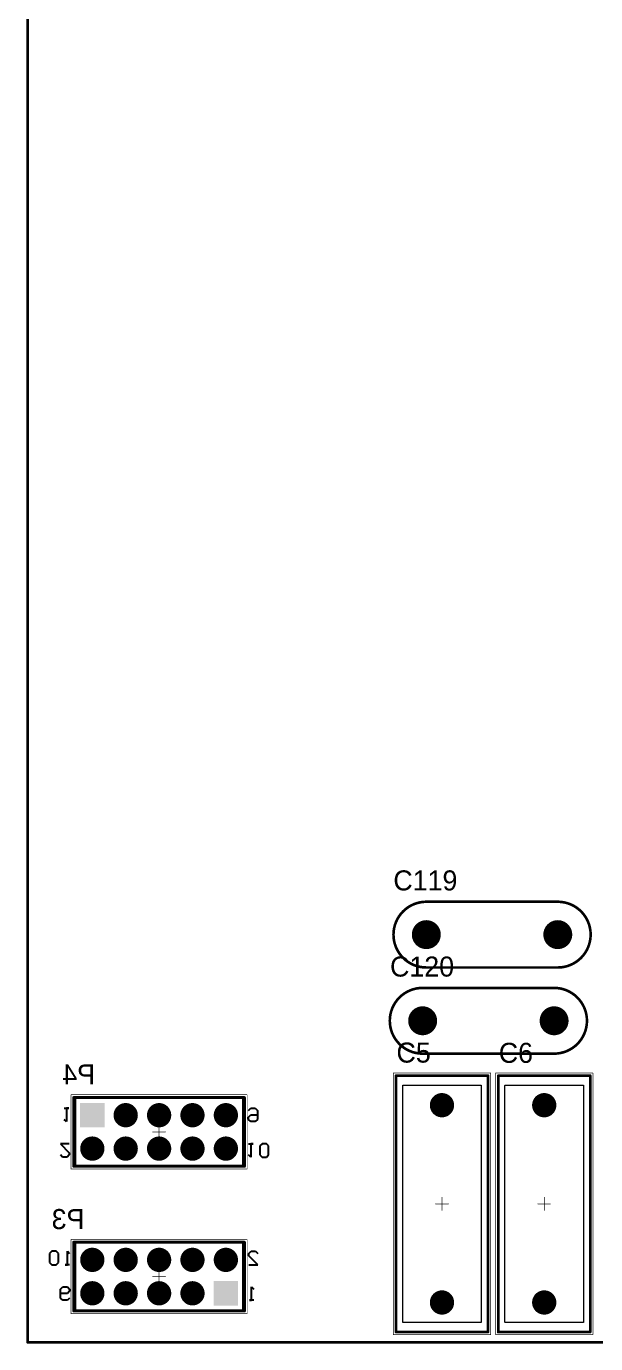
# Model space of a CAD drawing. Header units: millimetres. Extents: x 0 to 230, y -2 to 202.
# Drawn here: x -0.1 to 43.2, y -0.1 to 100.1 of the extents above; entities that cross this region are included whole.
import ezdxf

# ---------------------------------------------------------------- set-up
doc = ezdxf.new("R2010")
doc.units = ezdxf.units.MM
for name, color, linetype in [('BottomLayer', 5, 'Continuous'), ('BottomOverlay', 54, 'Continuous'), ('BottomSolder', 6, 'Continuous'), ('Mechanical13', 56, 'Continuous'), ('Mechanical15', 56, 'Continuous'), ('MultiLayer', 9, 'Continuous'), ('TopLayer', 1, 'Continuous'), ('TopOverlay', 2, 'Continuous'), ('TopSolder', 216, 'Continuous')]:
    doc.layers.add(name, color=color, linetype=linetype)

# ---------------------------------------------------------------- blocks, each defined once
blk = doc.blocks.new('61301021121_B_1')
at = {"layer": 'BottomLayer', "const_width": 0.825}
for points in [[(-2.95, 1.27, 1), (-2.13, 1.27, 1)], [(-0.41, 1.27, 1), (0.41, 1.27, 1)], [(2.13, 1.27, 1), (2.95, 1.27, 1)], [(4.67, 1.27, 1), (5.49, 1.27, 1)], [(-5.49, -1.27, 1), (-4.67, -1.27, 1)], [(-2.95, -1.27, 1), (-2.13, -1.27, 1)], [(-0.41, -1.27, 1), (0.41, -1.27, 1)], [(2.13, -1.27, 1), (2.95, -1.27, 1)], [(4.67, -1.27, 1), (5.49, -1.27, 1)]]:
    blk.add_lwpolyline(points, format="xyb", close=True, dxfattribs=at)
at = {"layer": 'BottomLayer'}
blk.add_solid([(-5.9, 0.45), (-4.26, 0.45), (-5.9, 2.09), (-4.26, 2.09)], dxfattribs=at)
at = {"layer": 'BottomOverlay'}
for p, q in [((-7.21, 1.8), (-6.87, 1.8)), ((-6.87, 1.8), (-7.04, 1.8)), ((-7.04, 1.8), (-7.04, 0.78)), ((6.81, 1.63), (6.98, 1.8)), ((6.81, 1.12), (6.98, 1.29)), ((6.81, 0.95), (6.81, 1.12)), ((6.98, 1.8), (7.32, 1.8)), ((6.98, 1.29), (7.49, 1.29)), ((7.32, 1.8), (7.49, 1.63)), ((7.49, 1.63), (7.49, 0.95)), ((-7.04, 0.78), (-7.21, 0.95)), ((6.98, 0.78), (6.81, 0.95)), ((7.32, 0.78), (6.98, 0.78)), ((7.49, 0.95), (7.32, 0.78)), ((-6.83, -0.9), (-7.51, -0.9)), ((-7.51, -0.9), (-6.83, -1.58)), ((6.81, -0.9), (7.15, -0.9)), ((7.15, -0.9), (6.98, -0.9)), ((6.98, -0.9), (6.98, -1.92)), ((7.83, -0.9), (7.66, -1.07)), ((8.16, -0.9), (7.83, -0.9)), ((8.33, -1.07), (8.16, -0.9)), ((-7.34, -1.92), (-7.51, -1.75)), ((-7, -1.92), (-7.34, -1.92)), ((-6.83, -1.75), (-7, -1.92)), ((-6.83, -1.58), (-6.83, -1.75)), ((6.98, -1.92), (6.81, -1.75)), ((7.66, -1.07), (7.66, -1.75)), ((7.66, -1.75), (7.83, -1.92)), ((7.83, -1.92), (8.16, -1.92)), ((8.16, -1.92), (8.33, -1.75)), ((8.33, -1.75), (8.33, -1.07))]:
    blk.add_line(p, q, dxfattribs=at)
at = {"layer": 'BottomOverlay', "const_width": 0.2}
for points in [[(-6.5, 2.62), (6.5, 2.62)], [(-6.5, -2.62), (-6.5, 2.62)], [(6.5, -2.62), (6.5, 2.62)], [(-6.5, -2.62), (6.5, -2.62)]]:
    blk.add_lwpolyline(points, dxfattribs=at)
at = {"layer": 'BottomOverlay', "const_width": 0.1}
for points in [[(-6.55, 2.62, 1), (-6.45, 2.62, 1)], [(-6.55, 2.62, 1), (-6.45, 2.62, 1)], [(6.45, 2.62, 1), (6.55, 2.62, 1)], [(6.45, 2.62, 1), (6.55, 2.62, 1)], [(-6.55, -2.62, 1), (-6.45, -2.62, 1)], [(-6.55, -2.62, 1), (-6.45, -2.62, 1)], [(6.45, -2.62, 1), (6.55, -2.62, 1)], [(6.45, -2.62, 1), (6.55, -2.62, 1)]]:
    blk.add_lwpolyline(points, format="xyb", close=True, dxfattribs=at)
at = {"layer": 'BottomSolder', "const_width": 0.927}
for points in [[(-3, 1.27, 1), (-2.08, 1.27, 1)], [(-0.46, 1.27, 1), (0.46, 1.27, 1)], [(2.08, 1.27, 1), (3, 1.27, 1)], [(4.62, 1.27, 1), (5.54, 1.27, 1)], [(-5.54, -1.27, 1), (-4.62, -1.27, 1)], [(-3, -1.27, 1), (-2.08, -1.27, 1)], [(-0.46, -1.27, 1), (0.46, -1.27, 1)], [(2.08, -1.27, 1), (3, -1.27, 1)], [(4.62, -1.27, 1), (5.54, -1.27, 1)]]:
    blk.add_lwpolyline(points, format="xyb", close=True, dxfattribs=at)
at = {"layer": 'BottomSolder'}
blk.add_solid([(-6.01, 0.34), (-4.15, 0.34), (-6.01, 2.2), (-4.15, 2.2)], dxfattribs=at)
at = {"layer": 'Mechanical13', "const_width": 0.1}
for points in [[(-6.35, 2.54), (6.35, 2.54)], [(-6.35, -2.54), (-6.35, 2.54)], [(6.35, -2.54), (6.35, 2.54)], [(-6.35, -2.54), (6.35, -2.54)]]:
    blk.add_lwpolyline(points, dxfattribs=at)
at = {"layer": 'Mechanical13', "const_width": 0.05}
for points in [[(-6.37, 2.54, 1), (-6.33, 2.54, 1)], [(-6.37, 2.54, 1), (-6.33, 2.54, 1)], [(6.33, 2.54, 1), (6.37, 2.54, 1)], [(6.33, 2.54, 1), (6.37, 2.54, 1)], [(-6.37, -2.54, 1), (-6.33, -2.54, 1)], [(-6.37, -2.54, 1), (-6.33, -2.54, 1)], [(6.33, -2.54, 1), (6.37, -2.54, 1)], [(6.33, -2.54, 1), (6.37, -2.54, 1)]]:
    blk.add_lwpolyline(points, format="xyb", close=True, dxfattribs=at)
at = {"layer": 'Mechanical15', "const_width": 0.05}
for points in [[(-6.7, -2.82), (-6.7, 2.82)], [(-6.7, 2.82), (6.7, 2.82)], [(6.7, -2.82), (6.7, 2.82)], [(-0.5, 0), (0.5, 0)], [(0, -0.5), (0, 0.5)], [(-6.7, -2.82), (6.7, -2.82)]]:
    blk.add_lwpolyline(points, dxfattribs=at)
at = {"layer": 'Mechanical15', "const_width": 0.025}
for points in [[(-6.71, 2.82, 1), (-6.69, 2.82, 1)], [(-6.71, 2.82, 1), (-6.69, 2.82, 1)], [(6.69, 2.82, 1), (6.71, 2.82, 1)], [(6.69, 2.82, 1), (6.71, 2.82, 1)], [(-0.51, 0, 1), (-0.49, 0, 1)], [(-0.01, 0.5, 1), (0.01, 0.5, 1)], [(0.49, 0, 1), (0.51, 0, 1)], [(-0.01, -0.5, 1), (0.01, -0.5, 1)], [(-6.71, -2.82, 1), (-6.69, -2.82, 1)], [(-6.71, -2.82, 1), (-6.69, -2.82, 1)], [(6.69, -2.82, 1), (6.71, -2.82, 1)], [(6.69, -2.82, 1), (6.71, -2.82, 1)]]:
    blk.add_lwpolyline(points, format="xyb", close=True, dxfattribs=at)
at = {"layer": 'MultiLayer', "const_width": 0.825}
for points in [[(-2.95, 1.27, 1), (-2.13, 1.27, 1)], [(-0.41, 1.27, 1), (0.41, 1.27, 1)], [(2.13, 1.27, 1), (2.95, 1.27, 1)], [(4.67, 1.27, 1), (5.49, 1.27, 1)], [(-5.49, -1.27, 1), (-4.67, -1.27, 1)], [(-2.95, -1.27, 1), (-2.13, -1.27, 1)], [(-0.41, -1.27, 1), (0.41, -1.27, 1)], [(2.13, -1.27, 1), (2.95, -1.27, 1)], [(4.67, -1.27, 1), (5.49, -1.27, 1)]]:
    blk.add_lwpolyline(points, format="xyb", close=True, dxfattribs=at)
at = {"layer": 'MultiLayer'}
blk.add_solid([(-5.9, 0.45), (-4.26, 0.45), (-5.9, 2.09), (-4.26, 2.09)], dxfattribs=at)
at = {"layer": 'TopLayer', "const_width": 0.825}
for points in [[(-2.95, 1.27, 1), (-2.13, 1.27, 1)], [(-0.41, 1.27, 1), (0.41, 1.27, 1)], [(2.13, 1.27, 1), (2.95, 1.27, 1)], [(4.67, 1.27, 1), (5.49, 1.27, 1)], [(-5.49, -1.27, 1), (-4.67, -1.27, 1)], [(-2.95, -1.27, 1), (-2.13, -1.27, 1)], [(-0.41, -1.27, 1), (0.41, -1.27, 1)], [(2.13, -1.27, 1), (2.95, -1.27, 1)], [(4.67, -1.27, 1), (5.49, -1.27, 1)]]:
    blk.add_lwpolyline(points, format="xyb", close=True, dxfattribs=at)
at = {"layer": 'TopLayer'}
blk.add_solid([(-5.9, 0.45), (-4.26, 0.45), (-5.9, 2.09), (-4.26, 2.09)], dxfattribs=at)
at = {"layer": 'TopSolder', "const_width": 0.927}
for points in [[(-3, 1.27, 1), (-2.08, 1.27, 1)], [(-0.46, 1.27, 1), (0.46, 1.27, 1)], [(2.08, 1.27, 1), (3, 1.27, 1)], [(4.62, 1.27, 1), (5.54, 1.27, 1)], [(-5.54, -1.27, 1), (-4.62, -1.27, 1)], [(-3, -1.27, 1), (-2.08, -1.27, 1)], [(-0.46, -1.27, 1), (0.46, -1.27, 1)], [(2.08, -1.27, 1), (3, -1.27, 1)], [(4.62, -1.27, 1), (5.54, -1.27, 1)]]:
    blk.add_lwpolyline(points, format="xyb", close=True, dxfattribs=at)
at = {"layer": 'TopSolder'}
blk.add_solid([(-6.01, 0.34), (-4.15, 0.34), (-6.01, 2.2), (-4.15, 2.2)], dxfattribs=at)
blk = doc.blocks.new('61301021121_B_2')
at = {"layer": 'BottomLayer', "const_width": 0.825}
for points in [[(-2.95, 1.27, 1), (-2.13, 1.27, 1)], [(-0.41, 1.27, 1), (0.41, 1.27, 1)], [(2.13, 1.27, 1), (2.95, 1.27, 1)], [(4.67, 1.27, 1), (5.49, 1.27, 1)], [(-5.49, -1.27, 1), (-4.67, -1.27, 1)], [(-2.95, -1.27, 1), (-2.13, -1.27, 1)], [(-0.41, -1.27, 1), (0.41, -1.27, 1)], [(2.13, -1.27, 1), (2.95, -1.27, 1)], [(4.67, -1.27, 1), (5.49, -1.27, 1)]]:
    blk.add_lwpolyline(points, format="xyb", close=True, dxfattribs=at)
at = {"layer": 'BottomLayer'}
blk.add_solid([(-5.9, 0.45), (-4.26, 0.45), (-5.9, 2.09), (-4.26, 2.09)], dxfattribs=at)
at = {"layer": 'BottomOverlay'}
for p, q in [((-7.21, 1.8), (-6.87, 1.8)), ((-6.87, 1.8), (-7.04, 1.8)), ((-7.04, 1.8), (-7.04, 0.78)), ((6.81, 1.63), (6.98, 1.8)), ((6.81, 1.12), (6.98, 1.29)), ((6.81, 0.95), (6.81, 1.12)), ((6.98, 1.8), (7.32, 1.8)), ((6.98, 1.29), (7.49, 1.29)), ((7.32, 1.8), (7.49, 1.63)), ((7.49, 1.63), (7.49, 0.95)), ((-7.04, 0.78), (-7.21, 0.95)), ((6.98, 0.78), (6.81, 0.95)), ((7.32, 0.78), (6.98, 0.78)), ((7.49, 0.95), (7.32, 0.78)), ((-6.83, -0.9), (-7.51, -0.9)), ((-7.51, -0.9), (-6.83, -1.58)), ((6.81, -0.9), (7.15, -0.9)), ((7.15, -0.9), (6.98, -0.9)), ((6.98, -0.9), (6.98, -1.92)), ((7.83, -0.9), (7.66, -1.07)), ((8.16, -0.9), (7.83, -0.9)), ((8.33, -1.07), (8.16, -0.9)), ((-7.34, -1.92), (-7.51, -1.75)), ((-7, -1.92), (-7.34, -1.92)), ((-6.83, -1.75), (-7, -1.92)), ((-6.83, -1.58), (-6.83, -1.75)), ((6.98, -1.92), (6.81, -1.75)), ((7.66, -1.07), (7.66, -1.75)), ((7.66, -1.75), (7.83, -1.92)), ((7.83, -1.92), (8.16, -1.92)), ((8.16, -1.92), (8.33, -1.75)), ((8.33, -1.75), (8.33, -1.07))]:
    blk.add_line(p, q, dxfattribs=at)
at = {"layer": 'BottomOverlay', "const_width": 0.2}
for points in [[(6.5, 2.62), (-6.5, 2.62)], [(-6.5, 2.62), (-6.5, -2.62)], [(6.5, 2.62), (6.5, -2.62)], [(6.5, -2.62), (-6.5, -2.62)]]:
    blk.add_lwpolyline(points, dxfattribs=at)
at = {"layer": 'BottomOverlay', "const_width": 0.1}
for points in [[(-6.55, 2.62, 1), (-6.45, 2.62, 1)], [(-6.55, 2.62, 1), (-6.45, 2.62, 1)], [(6.45, 2.62, 1), (6.55, 2.62, 1)], [(6.45, 2.62, 1), (6.55, 2.62, 1)], [(-6.55, -2.62, 1), (-6.45, -2.62, 1)], [(-6.55, -2.62, 1), (-6.45, -2.62, 1)], [(6.45, -2.62, 1), (6.55, -2.62, 1)], [(6.45, -2.62, 1), (6.55, -2.62, 1)]]:
    blk.add_lwpolyline(points, format="xyb", close=True, dxfattribs=at)
at = {"layer": 'BottomSolder', "const_width": 0.927}
for points in [[(-3, 1.27, 1), (-2.08, 1.27, 1)], [(-0.46, 1.27, 1), (0.46, 1.27, 1)], [(2.08, 1.27, 1), (3, 1.27, 1)], [(4.62, 1.27, 1), (5.54, 1.27, 1)], [(-5.54, -1.27, 1), (-4.62, -1.27, 1)], [(-3, -1.27, 1), (-2.08, -1.27, 1)], [(-0.46, -1.27, 1), (0.46, -1.27, 1)], [(2.08, -1.27, 1), (3, -1.27, 1)], [(4.62, -1.27, 1), (5.54, -1.27, 1)]]:
    blk.add_lwpolyline(points, format="xyb", close=True, dxfattribs=at)
at = {"layer": 'BottomSolder'}
blk.add_solid([(-6.01, 0.34), (-4.15, 0.34), (-6.01, 2.2), (-4.15, 2.2)], dxfattribs=at)
at = {"layer": 'Mechanical13', "const_width": 0.1}
for points in [[(6.35, 2.54), (-6.35, 2.54)], [(-6.35, 2.54), (-6.35, -2.54)], [(6.35, 2.54), (6.35, -2.54)], [(6.35, -2.54), (-6.35, -2.54)]]:
    blk.add_lwpolyline(points, dxfattribs=at)
at = {"layer": 'Mechanical13', "const_width": 0.05}
for points in [[(-6.37, 2.54, 1), (-6.33, 2.54, 1)], [(-6.37, 2.54, 1), (-6.33, 2.54, 1)], [(6.33, 2.54, 1), (6.37, 2.54, 1)], [(6.33, 2.54, 1), (6.37, 2.54, 1)], [(-6.37, -2.54, 1), (-6.33, -2.54, 1)], [(-6.37, -2.54, 1), (-6.33, -2.54, 1)], [(6.33, -2.54, 1), (6.37, -2.54, 1)], [(6.33, -2.54, 1), (6.37, -2.54, 1)]]:
    blk.add_lwpolyline(points, format="xyb", close=True, dxfattribs=at)
at = {"layer": 'Mechanical15', "const_width": 0.05}
for points in [[(-6.7, 2.82), (-6.7, -2.82)], [(6.7, 2.82), (-6.7, 2.82)], [(6.7, 2.82), (6.7, -2.82)], [(0.5, 0), (-0.5, 0)], [(0, 0.5), (0, -0.5)], [(6.7, -2.82), (-6.7, -2.82)]]:
    blk.add_lwpolyline(points, dxfattribs=at)
at = {"layer": 'Mechanical15', "const_width": 0.025}
for points in [[(-6.71, 2.82, 1), (-6.69, 2.82, 1)], [(-6.71, 2.82, 1), (-6.69, 2.82, 1)], [(6.69, 2.82, 1), (6.71, 2.82, 1)], [(6.69, 2.82, 1), (6.71, 2.82, 1)], [(-0.51, 0, 1), (-0.49, 0, 1)], [(-0.01, 0.5, 1), (0.01, 0.5, 1)], [(0.49, 0, 1), (0.51, 0, 1)], [(-0.01, -0.5, 1), (0.01, -0.5, 1)], [(-6.71, -2.82, 1), (-6.69, -2.82, 1)], [(-6.71, -2.82, 1), (-6.69, -2.82, 1)], [(6.69, -2.82, 1), (6.71, -2.82, 1)], [(6.69, -2.82, 1), (6.71, -2.82, 1)]]:
    blk.add_lwpolyline(points, format="xyb", close=True, dxfattribs=at)
at = {"layer": 'MultiLayer', "const_width": 0.825}
for points in [[(-2.95, 1.27, 1), (-2.13, 1.27, 1)], [(-0.41, 1.27, 1), (0.41, 1.27, 1)], [(2.13, 1.27, 1), (2.95, 1.27, 1)], [(4.67, 1.27, 1), (5.49, 1.27, 1)], [(-5.49, -1.27, 1), (-4.67, -1.27, 1)], [(-2.95, -1.27, 1), (-2.13, -1.27, 1)], [(-0.41, -1.27, 1), (0.41, -1.27, 1)], [(2.13, -1.27, 1), (2.95, -1.27, 1)], [(4.67, -1.27, 1), (5.49, -1.27, 1)]]:
    blk.add_lwpolyline(points, format="xyb", close=True, dxfattribs=at)
at = {"layer": 'MultiLayer'}
blk.add_solid([(-5.9, 0.45), (-4.26, 0.45), (-5.9, 2.09), (-4.26, 2.09)], dxfattribs=at)
at = {"layer": 'TopLayer', "const_width": 0.825}
for points in [[(-2.95, 1.27, 1), (-2.13, 1.27, 1)], [(-0.41, 1.27, 1), (0.41, 1.27, 1)], [(2.13, 1.27, 1), (2.95, 1.27, 1)], [(4.67, 1.27, 1), (5.49, 1.27, 1)], [(-5.49, -1.27, 1), (-4.67, -1.27, 1)], [(-2.95, -1.27, 1), (-2.13, -1.27, 1)], [(-0.41, -1.27, 1), (0.41, -1.27, 1)], [(2.13, -1.27, 1), (2.95, -1.27, 1)], [(4.67, -1.27, 1), (5.49, -1.27, 1)]]:
    blk.add_lwpolyline(points, format="xyb", close=True, dxfattribs=at)
at = {"layer": 'TopLayer'}
blk.add_solid([(-5.9, 0.45), (-4.26, 0.45), (-5.9, 2.09), (-4.26, 2.09)], dxfattribs=at)
at = {"layer": 'TopSolder', "const_width": 0.927}
for points in [[(-3, 1.27, 1), (-2.08, 1.27, 1)], [(-0.46, 1.27, 1), (0.46, 1.27, 1)], [(2.08, 1.27, 1), (3, 1.27, 1)], [(4.62, 1.27, 1), (5.54, 1.27, 1)], [(-5.54, -1.27, 1), (-4.62, -1.27, 1)], [(-3, -1.27, 1), (-2.08, -1.27, 1)], [(-0.46, -1.27, 1), (0.46, -1.27, 1)], [(2.08, -1.27, 1), (3, -1.27, 1)], [(4.62, -1.27, 1), (5.54, -1.27, 1)]]:
    blk.add_lwpolyline(points, format="xyb", close=True, dxfattribs=at)
at = {"layer": 'TopSolder'}
blk.add_solid([(-6.01, 0.34), (-4.15, 0.34), (-6.01, 2.2), (-4.15, 2.2)], dxfattribs=at)
blk = doc.blocks.new('VY1472M61Y5UC63V0_14')
at = {"layer": 'BottomLayer', "const_width": 1}
for points in [[(-0.5, 0, 1), (0.5, 0, 1)], [(9.5, 0, 1), (10.5, 0, 1)]]:
    blk.add_lwpolyline(points, format="xyb", close=True, dxfattribs=at)
at = {"layer": 'BottomSolder', "const_width": 1.1}
for points in [[(-0.55, 0, 1), (0.55, 0, 1)], [(9.45, 0, 1), (10.55, 0, 1)]]:
    blk.add_lwpolyline(points, format="xyb", close=True, dxfattribs=at)
at = {"layer": 'MultiLayer', "const_width": 1}
for points in [[(-0.5, 0, 1), (0.5, 0, 1)], [(9.5, 0, 1), (10.5, 0, 1)]]:
    blk.add_lwpolyline(points, format="xyb", close=True, dxfattribs=at)
at = {"layer": 'TopLayer', "const_width": 1}
for points in [[(-0.5, 0, 1), (0.5, 0, 1)], [(9.5, 0, 1), (10.5, 0, 1)]]:
    blk.add_lwpolyline(points, format="xyb", close=True, dxfattribs=at)
at = {"layer": 'TopOverlay', "const_width": 0.2}
for points in [[(0, -2.5, -1), (0, 2.5)], [(10, 2.5, -1), (10, -2.5)]]:
    blk.add_lwpolyline(points, format="xyb", dxfattribs=at)
for points in [[(0, 2.5), (10, 2.5)], [(0, -2.5), (10, -2.5)]]:
    blk.add_lwpolyline(points, dxfattribs=at)
at = {"layer": 'TopOverlay', "const_width": 0.1}
for points in [[(-0.05, 2.5, 1), (0.05, 2.5, 1)], [(-0.05, 2.5, 1), (0.05, 2.5, 1)], [(9.95, 2.5, 1), (10.05, 2.5, 1)], [(9.95, 2.5, 1), (10.05, 2.5, 1)], [(-0.05, -2.5, 1), (0.05, -2.5, 1)], [(-0.05, -2.5, 1), (0.05, -2.5, 1)], [(9.95, -2.5, 1), (10.05, -2.5, 1)], [(9.95, -2.5, 1), (10.05, -2.5, 1)]]:
    blk.add_lwpolyline(points, format="xyb", close=True, dxfattribs=at)
at = {"layer": 'TopSolder', "const_width": 1.1}
for points in [[(-0.55, 0, 1), (0.55, 0, 1)], [(9.45, 0, 1), (10.55, 0, 1)]]:
    blk.add_lwpolyline(points, format="xyb", close=True, dxfattribs=at)
blk = doc.blocks.new('VY1472M61Y5UC63V0_15')
at = {"layer": 'BottomLayer', "const_width": 1}
for points in [[(-0.5, 0, 1), (0.5, 0, 1)], [(9.5, 0, 1), (10.5, 0, 1)]]:
    blk.add_lwpolyline(points, format="xyb", close=True, dxfattribs=at)
at = {"layer": 'BottomSolder', "const_width": 1.1}
for points in [[(-0.55, 0, 1), (0.55, 0, 1)], [(9.45, 0, 1), (10.55, 0, 1)]]:
    blk.add_lwpolyline(points, format="xyb", close=True, dxfattribs=at)
at = {"layer": 'MultiLayer', "const_width": 1}
for points in [[(-0.5, 0, 1), (0.5, 0, 1)], [(9.5, 0, 1), (10.5, 0, 1)]]:
    blk.add_lwpolyline(points, format="xyb", close=True, dxfattribs=at)
at = {"layer": 'TopLayer', "const_width": 1}
for points in [[(-0.5, 0, 1), (0.5, 0, 1)], [(9.5, 0, 1), (10.5, 0, 1)]]:
    blk.add_lwpolyline(points, format="xyb", close=True, dxfattribs=at)
at = {"layer": 'TopOverlay', "const_width": 0.2}
for points in [[(0, -2.5, -1), (0, 2.5)], [(10, 2.5, -1), (10, -2.5)]]:
    blk.add_lwpolyline(points, format="xyb", dxfattribs=at)
for points in [[(0, 2.5), (10, 2.5)], [(0, -2.5), (10, -2.5)]]:
    blk.add_lwpolyline(points, dxfattribs=at)
at = {"layer": 'TopOverlay', "const_width": 0.1}
for points in [[(-0.05, 2.5, 1), (0.05, 2.5, 1)], [(-0.05, 2.5, 1), (0.05, 2.5, 1)], [(9.95, 2.5, 1), (10.05, 2.5, 1)], [(9.95, 2.5, 1), (10.05, 2.5, 1)], [(-0.05, -2.5, 1), (0.05, -2.5, 1)], [(-0.05, -2.5, 1), (0.05, -2.5, 1)], [(9.95, -2.5, 1), (10.05, -2.5, 1)], [(9.95, -2.5, 1), (10.05, -2.5, 1)]]:
    blk.add_lwpolyline(points, format="xyb", close=True, dxfattribs=at)
at = {"layer": 'TopSolder', "const_width": 1.1}
for points in [[(-0.55, 0, 1), (0.55, 0, 1)], [(9.45, 0, 1), (10.55, 0, 1)]]:
    blk.add_lwpolyline(points, format="xyb", close=True, dxfattribs=at)
blk = doc.blocks.new('L18_W6_H12_P15_18')
at = {"layer": 'BottomLayer', "const_width": 0.825}
for points in [[(-7.91, 0, 1), (-7.09, 0, 1)], [(7.09, 0, 1), (7.91, 0, 1)]]:
    blk.add_lwpolyline(points, format="xyb", close=True, dxfattribs=at)
at = {"layer": 'BottomSolder', "const_width": 0.927}
for points in [[(-7.96, 0, 1), (-7.04, 0, 1)], [(7.04, 0, 1), (7.96, 0, 1)]]:
    blk.add_lwpolyline(points, format="xyb", close=True, dxfattribs=at)
at = {"layer": 'Mechanical13', "const_width": 0.1}
for points in [[(9, 3), (-9, 3)], [(-9, -3), (-9, 3)], [(9, -3), (9, 3)], [(9, -3), (-9, -3)]]:
    blk.add_lwpolyline(points, dxfattribs=at)
at = {"layer": 'Mechanical13', "const_width": 0.05}
for points in [[(-9.02, 3, 1), (-8.98, 3, 1)], [(-9.02, 3, 1), (-8.98, 3, 1)], [(8.98, 3, 1), (9.02, 3, 1)], [(8.98, 3, 1), (9.02, 3, 1)], [(-9.02, -3, 1), (-8.98, -3, 1)], [(-9.02, -3, 1), (-8.98, -3, 1)], [(8.98, -3, 1), (9.02, -3, 1)], [(8.98, -3, 1), (9.02, -3, 1)]]:
    blk.add_lwpolyline(points, format="xyb", close=True, dxfattribs=at)
at = {"layer": 'Mechanical15', "const_width": 0.05}
for points in [[(9.95, 3.7), (-9.95, 3.7)], [(-9.95, -3.7), (-9.95, 3.7)], [(9.95, -3.7), (9.95, 3.7)], [(0.5, 0), (-0.5, 0)], [(0, -0.5), (0, 0.5)], [(9.95, -3.7), (-9.95, -3.7)]]:
    blk.add_lwpolyline(points, dxfattribs=at)
at = {"layer": 'Mechanical15', "const_width": 0.025}
for points in [[(-9.96, 3.7, 1), (-9.94, 3.7, 1)], [(-9.96, 3.7, 1), (-9.94, 3.7, 1)], [(9.94, 3.7, 1), (9.96, 3.7, 1)], [(9.94, 3.7, 1), (9.96, 3.7, 1)], [(-0.51, 0, 1), (-0.49, 0, 1)], [(-0.01, 0.5, 1), (0.01, 0.5, 1)], [(0.49, 0, 1), (0.51, 0, 1)], [(-0.01, -0.5, 1), (0.01, -0.5, 1)], [(-9.96, -3.7, 1), (-9.94, -3.7, 1)], [(-9.96, -3.7, 1), (-9.94, -3.7, 1)], [(9.94, -3.7, 1), (9.96, -3.7, 1)], [(9.94, -3.7, 1), (9.96, -3.7, 1)]]:
    blk.add_lwpolyline(points, format="xyb", close=True, dxfattribs=at)
at = {"layer": 'MultiLayer', "const_width": 0.825}
for points in [[(-7.91, 0, 1), (-7.09, 0, 1)], [(7.09, 0, 1), (7.91, 0, 1)]]:
    blk.add_lwpolyline(points, format="xyb", close=True, dxfattribs=at)
at = {"layer": 'TopLayer', "const_width": 0.825}
for points in [[(-7.91, 0, 1), (-7.09, 0, 1)], [(7.09, 0, 1), (7.91, 0, 1)]]:
    blk.add_lwpolyline(points, format="xyb", close=True, dxfattribs=at)
at = {"layer": 'TopOverlay', "const_width": 0.2}
for points in [[(9.75, 3.5), (-9.75, 3.5)], [(-9.75, -3.5), (-9.75, 3.5)], [(9.75, -3.5), (9.75, 3.5)], [(9.75, -3.5), (-9.75, -3.5)]]:
    blk.add_lwpolyline(points, dxfattribs=at)
at = {"layer": 'TopOverlay', "const_width": 0.1}
for points in [[(-9.8, 3.5, 1), (-9.7, 3.5, 1)], [(-9.8, 3.5, 1), (-9.7, 3.5, 1)], [(9.7, 3.5, 1), (9.8, 3.5, 1)], [(9.7, 3.5, 1), (9.8, 3.5, 1)], [(-9.8, -3.5, 1), (-9.7, -3.5, 1)], [(-9.8, -3.5, 1), (-9.7, -3.5, 1)], [(9.7, -3.5, 1), (9.8, -3.5, 1)], [(9.7, -3.5, 1), (9.8, -3.5, 1)]]:
    blk.add_lwpolyline(points, format="xyb", close=True, dxfattribs=at)
at = {"layer": 'TopSolder', "const_width": 0.927}
for points in [[(-7.96, 0, 1), (-7.04, 0, 1)], [(7.04, 0, 1), (7.96, 0, 1)]]:
    blk.add_lwpolyline(points, format="xyb", close=True, dxfattribs=at)
blk = doc.blocks.new('L18_W6_H12_P15_19')
at = {"layer": 'BottomLayer', "const_width": 0.825}
for points in [[(-7.91, 0, 1), (-7.09, 0, 1)], [(7.09, 0, 1), (7.91, 0, 1)]]:
    blk.add_lwpolyline(points, format="xyb", close=True, dxfattribs=at)
at = {"layer": 'BottomSolder', "const_width": 0.927}
for points in [[(-7.96, 0, 1), (-7.04, 0, 1)], [(7.04, 0, 1), (7.96, 0, 1)]]:
    blk.add_lwpolyline(points, format="xyb", close=True, dxfattribs=at)
at = {"layer": 'Mechanical13', "const_width": 0.1}
for points in [[(9, 3), (-9, 3)], [(-9, -3), (-9, 3)], [(9, -3), (9, 3)], [(9, -3), (-9, -3)]]:
    blk.add_lwpolyline(points, dxfattribs=at)
at = {"layer": 'Mechanical13', "const_width": 0.05}
for points in [[(-9.02, 3, 1), (-8.98, 3, 1)], [(-9.02, 3, 1), (-8.98, 3, 1)], [(8.98, 3, 1), (9.02, 3, 1)], [(8.98, 3, 1), (9.02, 3, 1)], [(-9.02, -3, 1), (-8.98, -3, 1)], [(-9.02, -3, 1), (-8.98, -3, 1)], [(8.98, -3, 1), (9.02, -3, 1)], [(8.98, -3, 1), (9.02, -3, 1)]]:
    blk.add_lwpolyline(points, format="xyb", close=True, dxfattribs=at)
at = {"layer": 'Mechanical15', "const_width": 0.05}
for points in [[(9.95, 3.7), (-9.95, 3.7)], [(-9.95, -3.7), (-9.95, 3.7)], [(9.95, -3.7), (9.95, 3.7)], [(0.5, 0), (-0.5, 0)], [(0, -0.5), (0, 0.5)], [(9.95, -3.7), (-9.95, -3.7)]]:
    blk.add_lwpolyline(points, dxfattribs=at)
at = {"layer": 'Mechanical15', "const_width": 0.025}
for points in [[(-9.96, 3.7, 1), (-9.94, 3.7, 1)], [(-9.96, 3.7, 1), (-9.94, 3.7, 1)], [(9.94, 3.7, 1), (9.96, 3.7, 1)], [(9.94, 3.7, 1), (9.96, 3.7, 1)], [(-0.51, 0, 1), (-0.49, 0, 1)], [(-0.01, 0.5, 1), (0.01, 0.5, 1)], [(0.49, 0, 1), (0.51, 0, 1)], [(-0.01, -0.5, 1), (0.01, -0.5, 1)], [(-9.96, -3.7, 1), (-9.94, -3.7, 1)], [(-9.96, -3.7, 1), (-9.94, -3.7, 1)], [(9.94, -3.7, 1), (9.96, -3.7, 1)], [(9.94, -3.7, 1), (9.96, -3.7, 1)]]:
    blk.add_lwpolyline(points, format="xyb", close=True, dxfattribs=at)
at = {"layer": 'MultiLayer', "const_width": 0.825}
for points in [[(-7.91, 0, 1), (-7.09, 0, 1)], [(7.09, 0, 1), (7.91, 0, 1)]]:
    blk.add_lwpolyline(points, format="xyb", close=True, dxfattribs=at)
at = {"layer": 'TopLayer', "const_width": 0.825}
for points in [[(-7.91, 0, 1), (-7.09, 0, 1)], [(7.09, 0, 1), (7.91, 0, 1)]]:
    blk.add_lwpolyline(points, format="xyb", close=True, dxfattribs=at)
at = {"layer": 'TopOverlay', "const_width": 0.2}
for points in [[(9.75, 3.5), (-9.75, 3.5)], [(-9.75, -3.5), (-9.75, 3.5)], [(9.75, -3.5), (9.75, 3.5)], [(9.75, -3.5), (-9.75, -3.5)]]:
    blk.add_lwpolyline(points, dxfattribs=at)
at = {"layer": 'TopOverlay', "const_width": 0.1}
for points in [[(-9.8, 3.5, 1), (-9.7, 3.5, 1)], [(-9.8, 3.5, 1), (-9.7, 3.5, 1)], [(9.7, 3.5, 1), (9.8, 3.5, 1)], [(9.7, 3.5, 1), (9.8, 3.5, 1)], [(-9.8, -3.5, 1), (-9.7, -3.5, 1)], [(-9.8, -3.5, 1), (-9.7, -3.5, 1)], [(9.7, -3.5, 1), (9.8, -3.5, 1)], [(9.7, -3.5, 1), (9.8, -3.5, 1)]]:
    blk.add_lwpolyline(points, format="xyb", close=True, dxfattribs=at)
at = {"layer": 'TopSolder', "const_width": 0.927}
for points in [[(-7.96, 0, 1), (-7.04, 0, 1)], [(7.04, 0, 1), (7.96, 0, 1)]]:
    blk.add_lwpolyline(points, format="xyb", close=True, dxfattribs=at)

msp = doc.modelspace()

# ---------------------------------------------------------------- linework, layer by layer
at = {"layer": 'TopOverlay', "const_width": 0.2}
for points in [[(0, 0), (0, 200)], [(0, 0), (230, 0)]]:
    msp.add_lwpolyline(points, dxfattribs=at)
at = {"layer": 'TopOverlay', "const_width": 0.1}
msp.add_lwpolyline([(-0.05, 0, 1), (0.05, 0, 1)], format="xyb", close=True, dxfattribs=at)
msp.add_lwpolyline([(-0.05, 0, 1), (0.05, 0, 1)], format="xyb", close=True, dxfattribs=at)

# ---------------------------------------------------------------- block references
for name, p, rotation in [('VY1472M61Y5UC63V0_15', (30.33, 31), 360), ('VY1472M61Y5UC63V0_14', (30.05, 24.45), 360), ('L18_W6_H12_P15_19', (31.52, 10.53), 270), ('L18_W6_H12_P15_18', (39.3, 10.53), 270), ('61301021121_B_2', (10, 5), 180)]:
    msp.add_blockref(name, p, dxfattribs=dict(rotation=rotation))
msp.add_blockref('61301021121_B_1', (10, 16))

# ---------------------------------------------------------------- texts
at = {"layer": 'BottomOverlay', "text_generation_flag": 2}
for s, p in [('P4', (5.13, 19.61)), ('P3', (4.32, 8.61))]:
    msp.add_text(s, height=1.524, dxfattribs=at).set_placement(p)
at = {"layer": 'TopOverlay'}
for s, p in [('C119', (27.82, 34.36)), ('C120', (27.57, 27.81)), ('C5', (28.06, 21.27)), ('C6', (35.84, 21.25))]:
    msp.add_text(s, height=1.524, dxfattribs=at).set_placement(p)

doc.saveas('drawing.dxf')
